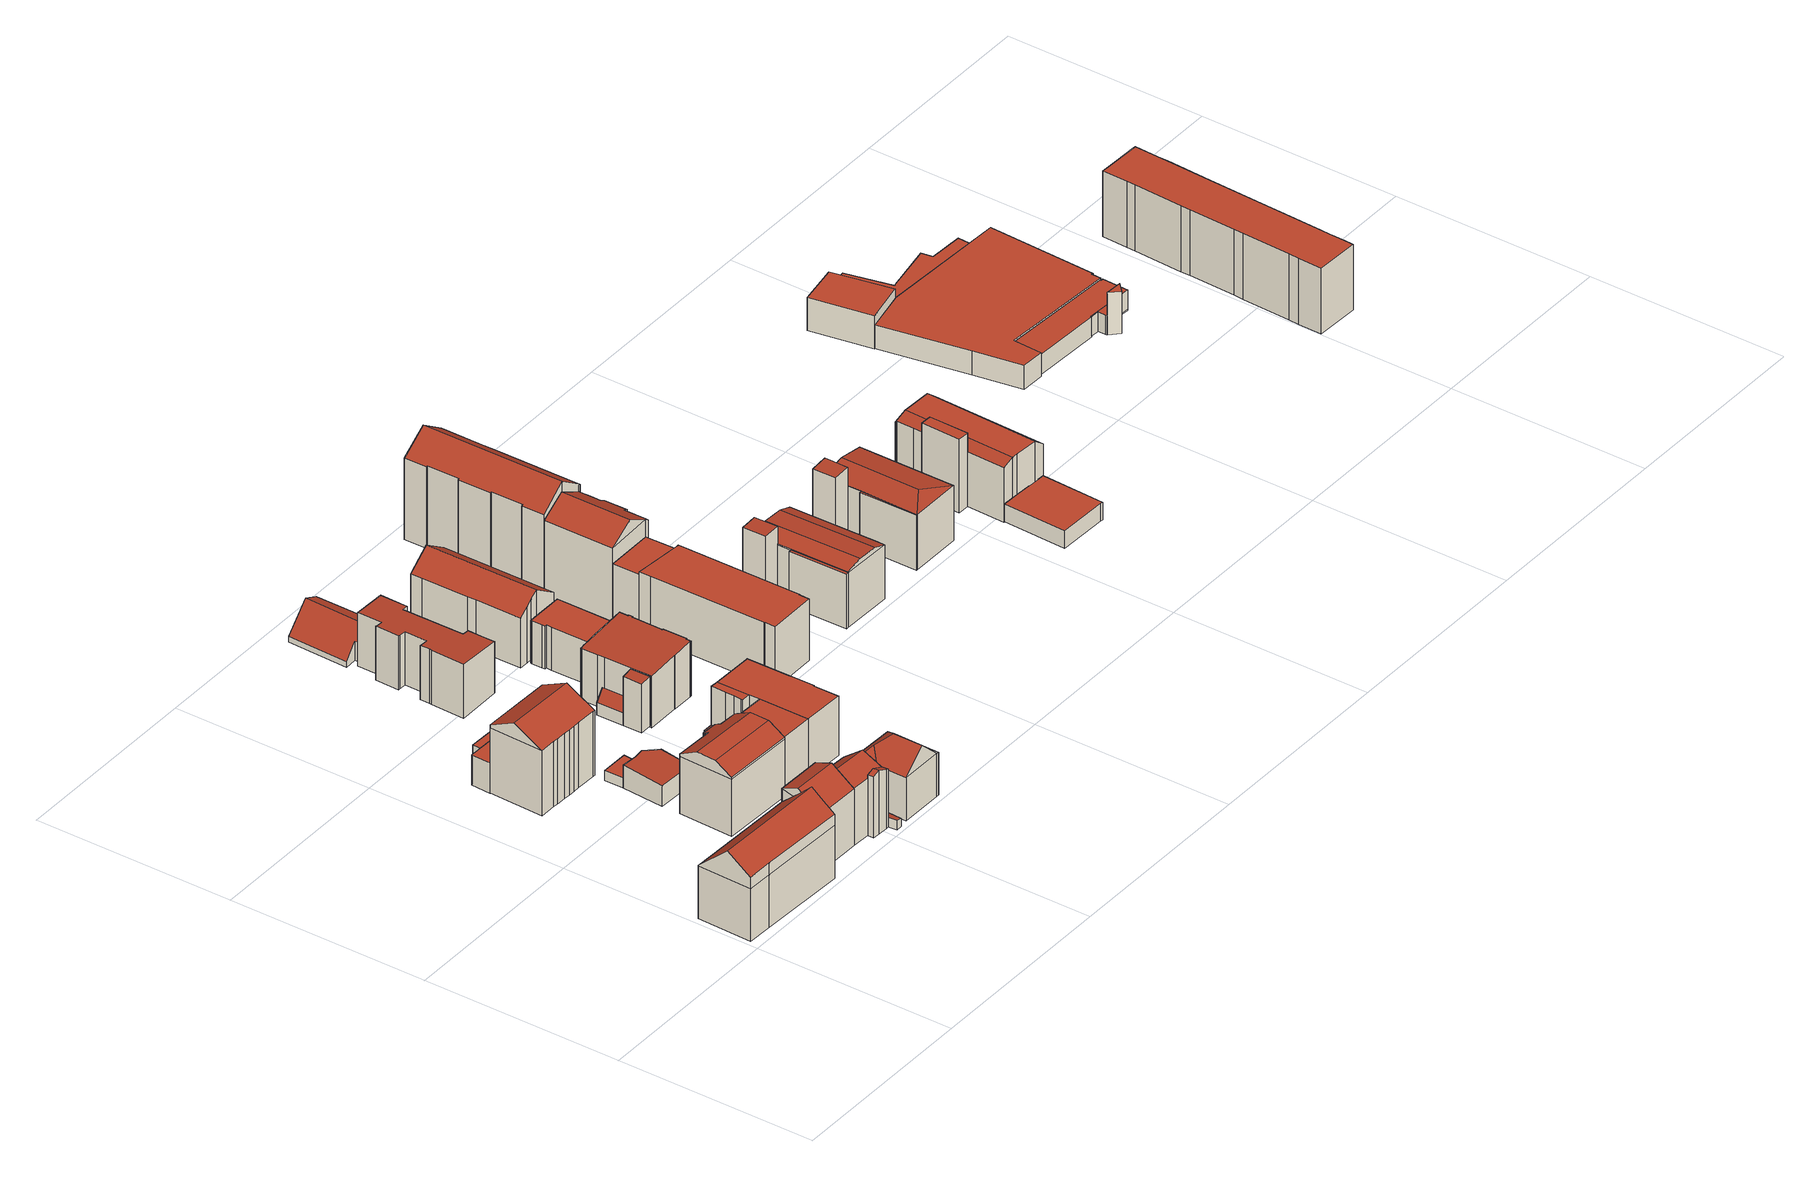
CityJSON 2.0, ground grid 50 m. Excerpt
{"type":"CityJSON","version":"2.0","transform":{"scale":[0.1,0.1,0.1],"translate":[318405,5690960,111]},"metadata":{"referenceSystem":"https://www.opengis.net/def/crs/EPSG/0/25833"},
"CityObjects":{
"building1":{"type":"Building","attributes":{"Gemeindeschluessel":14713000,"Geometrietyp2DReferenz":"3000","function":"31001_9998","roofType":"9999"},"children":["building1-1","building1-2"]},
"building1-1":{"type":"BuildingPart","attributes":{"Dachtyp_tdc":"tdcGableRoof","Dachneigung":42.08,"QualitaetDacherkennung":46,"Geometrietyp2DReferenz":"3000","roofType":"3100","measuredHeight":20.68},"parents":["building1"],"geometry":[{"type":"MultiSurface","lod":"2","boundaries":[[[0,1,2,3]],[[1,4,5,2]],[[4,6,7,5]],[[6,8,9,7]],[[8,10,11,9]],[[12,13,14,15,16,10]],[[17,14,13,18,19,20]],[[0,21,17,20,1]],[[1,20,19,4]],[[4,19,18,6]],[[6,18,13,12,8]],[[8,12,10]],[[11,3,2,5,7,9]],[[3,11,10,0]],[[14,17,21,15]],[[16,21,0,10]],[[15,21,16]]],"semantics":{"surfaces":[{"type":"WallSurface"},{"type":"RoofSurface"},{"type":"GroundSurface"},{"type":"ClosureSurface"}],"values":[0,0,0,0,0,1,1,0,0,0,0,0,2,3,0,3,3]}}]},
"building1-2":{"type":"BuildingPart","attributes":{"Dachtyp_tdc":"tdcGableRoof","Dachneigung":34.49,"QualitaetDacherkennung":66,"Geometrietyp2DReferenz":"3000","roofType":"3100","measuredHeight":18.78},"parents":["building1"],"geometry":[{"type":"MultiSurface","lod":"2","boundaries":[[[22,23,24,11,10]],[[23,25,26,24]],[[25,21,0,3,26]],[[25,23,27]],[[23,22,28,27]],[[21,25,27,28,15]],[[11,24,26,3]],[[10,16,22]],[[10,11,3,0]],[[10,0,21,16]],[[28,22,16,15]],[[15,16,21]]],"semantics":{"surfaces":[{"type":"WallSurface"},{"type":"RoofSurface"},{"type":"GroundSurface"},{"type":"ClosureSurface"}],"values":[0,0,0,0,1,1,2,0,3,3,0,3]}}]},
"building2":{"type":"Building","attributes":{"Dachtyp_tdc":"tdcFreeFormRoof","Gemeindeschluessel":14713000,"Dachneigung":27.67,"QualitaetDacherkennung":73,"Geometrietyp2DReferenz":"3000","function":"31001_9998","roofType":"5000","measuredHeight":20.61},"geometry":[{"type":"MultiSurface","lod":"2","boundaries":[[[29,30,31,32]],[[30,33,34,31]],[[33,35,36,34]],[[35,37,38,36]],[[37,39,40,38]],[[39,41,42,40]],[[41,43,44,42]],[[43,45,46,44]],[[45,47,48,46]],[[47,49,50,48]],[[49,29,32,50]],[[51,52,53,54]],[[30,29,51,54,45,43,41,39,37,35,33]],[[49,52,51,29]],[[47,53,52,49]],[[45,54,53,47]],[[32,31,34,36,38,40,42,44,46,48,50]]],"semantics":{"surfaces":[{"type":"WallSurface"},{"type":"RoofSurface"},{"type":"GroundSurface"}],"values":[0,0,0,0,0,0,0,0,0,0,0,1,1,0,0,0,2]}}]},
"building3":{"type":"Building","attributes":{"Gemeindeschluessel":14713000,"Dachorientierung":0,"MittlereTraufHoehe":119.43,"ObjektHoehe":7.87,"BodenHoehe":111.56,"Geometrietyp2DReferenz":"3000","BezugspunktDach":"2000","AbsoluteHoehe":119.43,"Dachflaeche":86.81,"function":"31001_9998","measuredHeight":7.87,"storeysAboveGround":3},"geometry":[{"type":"MultiSurface","lod":"2","boundaries":[[[55,56,57,58,59]],[[59,58,60,61]],[[58,57,62,60]],[[57,56,63,62]],[[56,55,64,63]],[[55,59,61,64]],[[61,60,62,63,64]]],"semantics":{"surfaces":[{"type":"RoofSurface"},{"type":"WallSurface"},{"type":"GroundSurface"}],"values":[0,1,1,1,1,1,2]}}]},
"building4":{"type":"Building","attributes":{"Gemeindeschluessel":14713000,"Geometrietyp2DReferenz":"3000","function":"31001_9998","roofType":"9999"},"children":["building4-1","building4-2"]},
"building4-1":{"type":"BuildingPart","attributes":{"Dachtyp_tdc":"tdcGableRoof","Dachneigung":38.77,"QualitaetDacherkennung":48,"Geometrietyp2DReferenz":"3000","roofType":"3100","measuredHeight":17.04},"parents":["building4"],"geometry":[{"type":"MultiSurface","lod":"2","boundaries":[[[65,66,26,67]],[[66,68,69,26]],[[68,70,24,69]],[[70,71,72,24]],[[71,73,74,72]],[[73,75,76,74]],[[75,77,78,76]],[[77,79,80,78]],[[75,73,71,70,68]],[[68,66,65,81,79,77,75]],[[67,26,69,24,72,74,76,78,80,82]],[[81,82,80,79]],[[65,67,82,81]]],"semantics":{"surfaces":[{"type":"WallSurface"},{"type":"RoofSurface"},{"type":"GroundSurface"},{"type":"ClosureSurface"}],"values":[0,0,0,0,0,0,0,0,1,1,2,3,3]}}]},
"building4-2":{"type":"BuildingPart","attributes":{"Dachtyp_tdc":"tdcGableRoof","Dachneigung":22.82,"QualitaetDacherkennung":48,"Geometrietyp2DReferenz":"3000","roofType":"3100","measuredHeight":16.33},"parents":["building4"],"geometry":[{"type":"MultiSurface","lod":"2","boundaries":[[[83,84,85,80,79]],[[84,86,87,85]],[[86,88,89,87]],[[88,90,91,89]],[[90,92,65,67,91]],[[88,86,84,83,93]],[[93,92,90,88]],[[82,80,85,87,89,91,67]],[[83,79,81,93]],[[79,80,82,81]],[[81,65,92,93]],[[82,67,65,81]]],"semantics":{"surfaces":[{"type":"WallSurface"},{"type":"RoofSurface"},{"type":"GroundSurface"},{"type":"ClosureSurface"}],"values":[0,0,0,0,0,1,1,2,0,3,0,3]}}]},
"building5":{"type":"Building","attributes":{"Dachtyp_tdc":"tdcFreeFormRoof","Gemeindeschluessel":14713000,"Dachneigung":27.69,"QualitaetDacherkennung":62,"Geometrietyp2DReferenz":"3000","function":"31001_9998","roofType":"5000","measuredHeight":17.71},"geometry":[{"type":"MultiSurface","lod":"2","boundaries":[[[94,95,96,97]],[[95,98,99,96]],[[98,100,101,99]],[[100,102,103,101]],[[102,104,105,103]],[[104,106,107,105]],[[106,108,109,107]],[[108,110,111,109]],[[110,112,113,111]],[[112,114,115,113]],[[114,116,117,115]],[[116,118,119,117]],[[118,120,121,119]],[[120,122,123,121]],[[122,94,97,123]],[[124,125,110,108,126,127,128,129,130,131,132,133,134]],[[135,136,137,138]],[[132,135,138,133]],[[118,133,138,120]],[[120,138,137,122]],[[122,137,136,94]],[[94,136,135,132,131,95]],[[116,134,133,118]],[[114,124,134,116]],[[95,131,130,98]],[[98,130,129,100]],[[100,129,128,102]],[[102,128,127,104]],[[104,127,126,106]],[[106,126,108]],[[110,125,112]],[[112,125,124,114]],[[97,96,99,101,103,105,107,109,111,113,115,117,119,121,123]]],"semantics":{"surfaces":[{"type":"WallSurface"},{"type":"RoofSurface"},{"type":"GroundSurface"}],"values":[0,0,0,0,0,0,0,0,0,0,0,0,0,0,0,1,1,1,0,0,0,0,0,0,0,0,0,0,0,0,0,0,2]}}]},
"building6":{"type":"Building","attributes":{"Dachtyp_tdc":"tdcPolyFlatRoof","Gemeindeschluessel":14713000,"Dachneigung":4.04,"QualitaetDacherkennung":49,"Geometrietyp2DReferenz":"3000","function":"31001_9998","roofType":"2100","measuredHeight":5.95},"geometry":[{"type":"MultiSurface","lod":"2","boundaries":[[[139,140,141,142]],[[140,143,144,141]],[[143,145,146,144]],[[145,147,148,146]],[[147,149,150,148]],[[149,139,142,150]],[[149,147,145,143,140,139]],[[142,141,144,146,148,150]]],"semantics":{"surfaces":[{"type":"WallSurface"},{"type":"RoofSurface"},{"type":"GroundSurface"}],"values":[0,0,0,0,0,0,1,2]}}]},
"building7":{"type":"Building","attributes":{"Dachtyp_tdc":"tdcPolyFlatRoof","Gemeindeschluessel":14713000,"Dachneigung":0,"QualitaetDacherkennung":77,"Geometrietyp2DReferenz":"3000","function":"31001_9998","roofType":"1000","measuredHeight":2.62},"geometry":[{"type":"MultiSurface","lod":"2","boundaries":[[[151,152,153,141]],[[152,154,155,153]],[[154,156,146,155]],[[156,157,144,146]],[[157,151,141,144]],[[157,156,154,152,151]],[[141,153,155,146,144]]],"semantics":{"surfaces":[{"type":"WallSurface"},{"type":"RoofSurface"},{"type":"GroundSurface"}],"values":[0,0,0,0,0,1,2]}}]},
"building8":{"type":"Building","attributes":{"Gemeindeschluessel":14713000,"Dachorientierung":0,"MittlereTraufHoehe":114.83,"ObjektHoehe":3,"BodenHoehe":111.83,"Geometrietyp2DReferenz":"3000","BezugspunktDach":"2000","AbsoluteHoehe":114.83,"Dachflaeche":60.81,"function":"31001_9998","measuredHeight":3,"storeysAboveGround":1},"geometry":[{"type":"MultiSurface","lod":"2","boundaries":[[[158,159,160,161,162]],[[162,161,163,164]],[[161,160,165,163]],[[160,159,166,165]],[[159,158,167,166]],[[158,162,164,167]],[[164,163,165,166,167]]],"semantics":{"surfaces":[{"type":"RoofSurface"},{"type":"WallSurface"},{"type":"GroundSurface"}],"values":[0,1,1,1,1,1,2]}}]},
"building9":{"type":"Building","attributes":{"Dachtyp_tdc":"tdcPolyFlatRoof","Gemeindeschluessel":14713000,"Dachneigung":10.72,"QualitaetDacherkennung":68,"Geometrietyp2DReferenz":"3000","function":"31001_9998","roofType":"2100","measuredHeight":2.48},"geometry":[{"type":"MultiSurface","lod":"2","boundaries":[[[168,169,78,85]],[[169,170,171,78]],[[170,172,173,171]],[[172,174,175,173]],[[174,168,85,175]],[[174,172,170,169,168]],[[85,78,171,173,175]]],"semantics":{"surfaces":[{"type":"WallSurface"},{"type":"RoofSurface"},{"type":"GroundSurface"}],"values":[0,0,0,0,0,1,2]}}]},
"building10":{"type":"Building","attributes":{"Gemeindeschluessel":14713000,"Dachneigung":90,"Dachorientierung":0,"MittlereTraufHoehe":115.02,"QualitaetDacherkennung":90,"ObjektHoehe":3.44,"BodenHoehe":111.58,"Geometrietyp2DReferenz":"3000","AbsoluteHoehe":115.02,"Dachflaeche":23.49,"function":"31001_9998","roofType":"1000","measuredHeight":3.44,"storeysAboveGround":1},"geometry":[{"type":"MultiSurface","lod":"2","boundaries":[[[176,177,178,179,180,181]],[[182,63,62,183,184,185]],[[181,180,63,182]],[[180,179,62,63]],[[179,178,183,62]],[[178,177,184,183]],[[177,176,185,184]],[[176,181,182,185]]],"semantics":{"surfaces":[{"type":"RoofSurface"},{"type":"GroundSurface"},{"type":"WallSurface"}],"values":[0,1,2,2,2,2,2,2]}}]},
"building11":{"type":"Building","attributes":{"Dachtyp_tdc":"tdcFreeFormRoof","Gemeindeschluessel":14713000,"Dachneigung":41.14,"QualitaetDacherkennung":25,"Geometrietyp2DReferenz":"3000","function":"31001_9998","roofType":"5000","measuredHeight":16.08},"geometry":[{"type":"MultiSurface","lod":"2","boundaries":[[[186,187,188,189]],[[187,190,191,188]],[[190,192,193,191]],[[192,194,195,193]],[[194,196,197,195]],[[196,198,74,197]],[[198,199,72,74]],[[199,200,201,72]],[[200,202,203,201]],[[202,204,205,203]],[[204,186,189,205]],[[204,206,186]],[[206,204,202]],[[207,206,202,200]],[[208,209,207,200,199]],[[210,211,208,199,198]],[[212,210,198,196]],[[212,196,194]],[[211,210,212,194,192]],[[208,187,209]],[[208,190,187]],[[208,192,190]],[[192,208,211]],[[206,207,209,187,186]],[[189,188,191,193,195,197,74,72,201,203,205]]],"semantics":{"surfaces":[{"type":"WallSurface"},{"type":"RoofSurface"},{"type":"GroundSurface"}],"values":[0,0,0,0,0,0,0,0,0,0,0,0,0,1,1,1,1,1,1,1,1,1,1,1,2]}}]},
"building12":{"type":"Building","attributes":{"Gemeindeschluessel":14713000,"Dachorientierung":0,"MittlereTraufHoehe":116.97,"ObjektHoehe":5.17,"BodenHoehe":111.79,"Geometrietyp2DReferenz":"3000","BezugspunktDach":"2000","AbsoluteHoehe":116.97,"Dachflaeche":4.45,"function":"31001_9998","measuredHeight":5.17,"storeysAboveGround":2},"geometry":[{"type":"MultiSurface","lod":"2","boundaries":[[[213,214,215,216]],[[216,215,217,218]],[[215,214,219,217]],[[214,213,220,219]],[[213,216,218,220]],[[218,217,219,220]]],"semantics":{"surfaces":[{"type":"RoofSurface"},{"type":"WallSurface"},{"type":"GroundSurface"}],"values":[0,1,1,1,1,2]}}]},
"building13":{"type":"Building","attributes":{"Gemeindeschluessel":14713000,"Geometrietyp2DReferenz":"3000","function":"31001_9998","roofType":"9999"},"children":["building13-1","building13-2","building13-3"]},
"building13-1":{"type":"BuildingPart","attributes":{"Dachtyp_tdc":"tdcPolyFlatRoof","Dachneigung":0,"QualitaetDacherkennung":56,"Geometrietyp2DReferenz":"3000","roofType":"1000","measuredHeight":15.19},"parents":["building13"],"geometry":[{"type":"MultiSurface","lod":"2","boundaries":[[[221,222,223,224]],[[222,225,226,223]],[[225,227,228,226]],[[227,225,222,221]],[[224,223,226,228]],[[224,228,227,221]]],"semantics":{"surfaces":[{"type":"WallSurface"},{"type":"RoofSurface"},{"type":"GroundSurface"},{"type":"ClosureSurface"}],"values":[0,0,0,1,2,3]}}]},
"building13-2":{"type":"BuildingPart","attributes":{"Dachtyp_tdc":"tdcPolyFlatRoof","Dachneigung":0,"QualitaetDacherkennung":67,"Geometrietyp2DReferenz":"3000","roofType":"1000","measuredHeight":15.2},"parents":["building13"],"geometry":[{"type":"MultiSurface","lod":"2","boundaries":[[[229,230,228,227]],[[231,232,233,234]],[[231,235,236,232]],[[235,237,238,236]],[[237,239,240,238]],[[239,241,242,240]],[[241,243,244,242]],[[243,245,246,244]],[[245,221,224,246]],[[245,243,241,239,237,235,231,234,229,227,221]],[[224,228,230,233,232,236,238,240,242,244,246]],[[227,228,224,221]],[[234,233,230,229]]],"semantics":{"surfaces":[{"type":"WallSurface"},{"type":"RoofSurface"},{"type":"GroundSurface"},{"type":"ClosureSurface"}],"values":[0,0,0,0,0,0,0,0,0,1,2,3,3]}}]},
"building13-3":{"type":"BuildingPart","attributes":{"Dachtyp_tdc":"tdcPolyFlatRoof","Dachneigung":0,"QualitaetDacherkennung":84,"Geometrietyp2DReferenz":"3000","roofType":"1000","measuredHeight":15.14},"parents":["building13"],"geometry":[{"type":"MultiSurface","lod":"2","boundaries":[[[247,248,249,250]],[[248,251,252,249]],[[251,253,254,252]],[[253,255,219,254]],[[255,234,233,219]],[[229,247,250,230]],[[229,234,255,253,251,248,247]],[[250,249,252,254,219,233,230]],[[230,233,234,229]]],"semantics":{"surfaces":[{"type":"WallSurface"},{"type":"RoofSurface"},{"type":"GroundSurface"},{"type":"ClosureSurface"}],"values":[0,0,0,0,0,0,1,2,3]}}]},
"building14":{"type":"Building","attributes":{"Dachtyp_tdc":"tdcPolyFlatRoof","Gemeindeschluessel":14713000,"Dachneigung":4.94,"QualitaetDacherkennung":69,"Geometrietyp2DReferenz":"3000","function":"31001_9998","roofType":"2100","measuredHeight":12.83},"geometry":[{"type":"MultiSurface","lod":"2","boundaries":[[[256,257,258,259]],[[257,260,261,258]],[[260,262,263,261]],[[262,256,259,263]],[[262,260,257,256]],[[259,258,261,263]]],"semantics":{"surfaces":[{"type":"WallSurface"},{"type":"RoofSurface"},{"type":"GroundSurface"}],"values":[0,0,0,0,1,2]}}]},
"building15":{"type":"Building","attributes":{"Dachtyp_tdc":"tdcPolyFlatRoof","Gemeindeschluessel":14713000,"Dachneigung":3.3,"QualitaetDacherkennung":76,"Geometrietyp2DReferenz":"3000","function":"31001_9998","roofType":"2100","measuredHeight":13.9},"geometry":[{"type":"MultiSurface","lod":"2","boundaries":[[[264,265,266,267]],[[265,268,269,266]],[[268,270,271,269]],[[270,272,273,271]],[[272,274,275,273]],[[274,276,277,275]],[[276,278,279,277]],[[278,280,281,279]],[[280,282,283,281]],[[282,284,285,283]],[[284,286,287,285]],[[286,288,289,287]],[[288,290,291,289]],[[290,292,293,291]],[[292,294,295,293]],[[294,296,297,295]],[[296,298,299,297]],[[298,300,301,299]],[[300,302,303,301]],[[302,304,305,303]],[[304,306,307,305]],[[306,264,267,307]],[[306,304,302,300,298,296,294,292,290,288,286,284,282,280,278,276,274,272,270,268,265,264]],[[267,266,269,271,273,275,277,279,281,283,285,287,289,291,293,295,297,299,301,303,305,307]]],"semantics":{"surfaces":[{"type":"WallSurface"},{"type":"RoofSurface"},{"type":"GroundSurface"}],"values":[0,0,0,0,0,0,0,0,0,0,0,0,0,0,0,0,0,0,0,0,0,0,1,2]}}]},
"building16":{"type":"Building","attributes":{"Dachtyp_tdc":"tdcFreeFormRoof","Gemeindeschluessel":14713000,"Dachneigung":54.42,"QualitaetDacherkennung":15,"Geometrietyp2DReferenz":"3000","function":"31001_9998","roofType":"5000","measuredHeight":5.9},"geometry":[{"type":"MultiSurface","lod":"2","boundaries":[[[308,309,310,311]],[[309,312,313,310]],[[312,314,258,313]],[[314,315,259,258]],[[315,308,311,259]],[[316,317,309,308,315]],[[316,314,312,317]],[[312,309,317]],[[315,314,316]],[[311,310,313,258,259]]],"semantics":{"surfaces":[{"type":"WallSurface"},{"type":"RoofSurface"},{"type":"GroundSurface"}],"values":[0,0,0,0,0,1,1,0,0,2]}}]},
"building17":{"type":"Building","attributes":{"Dachtyp_tdc":"tdcFreeFormRoof","Gemeindeschluessel":14713000,"Dachneigung":48.9,"QualitaetDacherkennung":9,"Geometrietyp2DReferenz":"3000","function":"31001_9998","roofType":"5000","measuredHeight":8.06},"geometry":[{"type":"MultiSurface","lod":"2","boundaries":[[[318,319,320,321]],[[319,322,323,320]],[[322,324,325,323]],[[324,326,327,325]],[[326,328,329,327]],[[328,318,321,329]],[[324,322,330,331,328,326]],[[319,318,331,330]],[[322,319,330]],[[318,328,331]],[[321,320,323,325,327,329]]],"semantics":{"surfaces":[{"type":"WallSurface"},{"type":"RoofSurface"},{"type":"GroundSurface"}],"values":[0,0,0,0,0,0,1,1,0,0,2]}}]},
"building18":{"type":"Building","attributes":{"Gemeindeschluessel":14713000,"Dachtyp_tdc":"tdcPolyFlatRoof","Dachneigung":4.1,"QualitaetDacherkennung":89,"Geometrietyp2DReferenz":"3000","function":"31001_9998","roofType":"2100","measuredHeight":14.2},"geometry":[{"type":"MultiSurface","lod":"2","boundaries":[[[332,333,334,335]],[[333,336,337,334]],[[336,338,339,337]],[[338,340,341,339]],[[340,342,343,341]],[[342,344,345,343]],[[344,346,347,345]],[[346,348,349,347]],[[348,350,351,349]],[[350,352,353,351]],[[352,354,355,353]],[[354,356,357,355]],[[356,358,359,357]],[[358,360,361,359]],[[360,362,363,361]],[[362,364,365,363]],[[364,366,367,365]],[[366,368,369,367]],[[368,370,371,369]],[[370,372,373,371]],[[372,374,375,373]],[[374,376,377,375]],[[376,378,379,377]],[[378,332,335,379]],[[378,376,374,372,370,368,366,364,362,360,358,356,354,352,350,348,346,344,342,340,338,336,333,332]],[[335,334,337,339,341,343,345,347,349,351,353,355,357,359,361,363,365,367,369,371,373,375,377,379]]],"semantics":{"surfaces":[{"type":"WallSurface"},{"type":"RoofSurface"},{"type":"GroundSurface"}],"values":[0,0,0,0,0,0,0,0,0,0,0,0,0,0,0,0,0,0,0,0,0,0,0,0,1,2]}}]},
"building19":{"type":"Building","attributes":{"Dachtyp_tdc":"tdcPolyFlatRoof","Gemeindeschluessel":14713000,"Dachneigung":0,"QualitaetDacherkennung":78,"Geometrietyp2DReferenz":"3000","function":"31001_9998","roofType":"1000","measuredHeight":11.02},"geometry":[{"type":"MultiSurface","lod":"2","boundaries":[[[380,381,382,349]],[[381,383,384,382]],[[383,385,386,384]],[[385,387,388,386]],[[387,389,390,388]],[[389,391,392,390]],[[391,393,394,392]],[[393,395,396,394]],[[395,397,351,396]],[[397,380,349,351]],[[397,395,393,391,389,387,385,383,381,380]],[[349,382,384,386,388,390,392,394,396,351]]],"semantics":{"surfaces":[{"type":"WallSurface"},{"type":"RoofSurface"},{"type":"GroundSurface"}],"values":[0,0,0,0,0,0,0,0,0,0,1,2]}}]},
"building20":{"type":"Building","attributes":{"Dachtyp_tdc":"tdcGableRoof","Gemeindeschluessel":14713000,"Dachneigung":33.74,"QualitaetDacherkennung":52,"Geometrietyp2DReferenz":"3000","function":"31001_9998","roofType":"3100","measuredHeight":16.82},"geometry":[{"type":"MultiSurface","lod":"2","boundaries":[[[398,399,400,401]],[[399,402,403,400]],[[402,404,405,403]],[[404,406,407,405]],[[406,408,409,407]],[[408,410,411,409]],[[410,412,413,411]],[[412,414,415,413]],[[414,416,417,415]],[[416,418,419,417]],[[418,398,401,419]],[[414,412,410,408]],[[408,406,404,402,399,398,418,416,414]],[[401,400,403,405,407,409,411,413,415,417,419]]],"semantics":{"surfaces":[{"type":"WallSurface"},{"type":"RoofSurface"},{"type":"GroundSurface"}],"values":[0,0,0,0,0,0,0,0,0,0,0,1,1,2]}}]},
"building21":{"type":"Building","attributes":{"Gemeindeschluessel":14713000,"Geometrietyp2DReferenz":"3000","function":"31001_9998","roofType":"9999"},"children":["building21-1","building21-2"]},
"building21-1":{"type":"BuildingPart","attributes":{"Dachtyp_tdc":"tdcPolyFlatRoof","Dachneigung":0,"QualitaetDacherkennung":82,"Geometrietyp2DReferenz":"3000","roofType":"1000","measuredHeight":15.75},"parents":["building21"],"geometry":[{"type":"MultiSurface","lod":"2","boundaries":[[[420,421,422,423,424]],[[421,425,426,422]],[[425,427,428,426]],[[427,429,430,428]],[[429,431,432,430]],[[431,433,434,432]],[[433,435,436,434]],[[435,437,438,436]],[[437,439,440,441,438]],[[439,437,435,433,431,429,427,425,421,420]],[[423,422,426,428,430,432,434,436,438,441]],[[424,440,439,420]],[[424,423,441,440]]],"semantics":{"surfaces":[{"type":"WallSurface"},{"type":"RoofSurface"},{"type":"GroundSurface"},{"type":"ClosureSurface"}],"values":[0,0,0,0,0,0,0,0,0,1,2,0,3]}}]},
"building21-2":{"type":"BuildingPart","attributes":{"Dachtyp_tdc":"tdcPolyFlatRoof","Dachneigung":0,"QualitaetDacherkennung":71,"Geometrietyp2DReferenz":"3000","roofType":"1000","measuredHeight":15.2},"parents":["building21"],"geometry":[{"type":"MultiSurface","lod":"2","boundaries":[[[442,424,423,443]],[[440,444,445,441]],[[444,442,443,445]],[[444,440,424,442]],[[443,423,441,445]],[[441,423,424,440]]],"semantics":{"surfaces":[{"type":"WallSurface"},{"type":"RoofSurface"},{"type":"GroundSurface"},{"type":"ClosureSurface"}],"values":[0,0,0,1,2,3]}}]},
"building22":{"type":"Building","attributes":{"Dachtyp_tdc":"tdcFreeFormRoof","Gemeindeschluessel":14713000,"Dachneigung":29.43,"QualitaetDacherkennung":86,"Geometrietyp2DReferenz":"3000","function":"31001_9998","roofType":"5000","measuredHeight":22.93},"geometry":[{"type":"MultiSurface","lod":"2","boundaries":[[[446,447,448,449]],[[447,450,451,448]],[[450,452,453,451]],[[452,454,455,453]],[[454,456,457,455]],[[456,458,459,457]],[[458,460,461,459]],[[460,462,463,461]],[[462,464,465,463]],[[464,466,467,465]],[[466,468,469,467]],[[468,446,449,469]],[[447,446,468,466,464,462,460,470,471,454,452,450]],[[456,471,470,458]],[[456,454,471]],[[460,458,470]],[[449,448,451,453,455,457,459,461,463,465,467,469]]],"semantics":{"surfaces":[{"type":"WallSurface"},{"type":"RoofSurface"},{"type":"GroundSurface"}],"values":[0,0,0,0,0,0,0,0,0,0,0,0,1,1,0,0,2]}}]},
"building23":{"type":"Building","attributes":{"Dachtyp_tdc":"tdcGableRoof","Gemeindeschluessel":14713000,"Dachneigung":34.28,"QualitaetDacherkennung":89,"Geometrietyp2DReferenz":"3000","function":"31001_9998","roofType":"3100","measuredHeight":25.42},"geometry":[{"type":"MultiSurface","lod":"2","boundaries":[[[472,473,474,475]],[[473,476,477,474]],[[476,478,479,477]],[[478,480,481,479]],[[480,482,483,481]],[[482,484,485,483]],[[484,486,487,485]],[[486,488,489,487]],[[488,490,491,489]],[[490,492,493,491]],[[492,494,495,493]],[[494,496,497,495]],[[496,498,499,497]],[[498,500,501,499]],[[500,502,503,501]],[[502,504,505,503]],[[504,506,507,505]],[[506,472,475,507]],[[502,500,498,496,494,492,490,488]],[[488,486,484,482,480,478,476,473,472,506,504,502]],[[475,474,477,479,481,483,485,487,489,491,493,495,497,499,501,503,505,507]]],"semantics":{"surfaces":[{"type":"WallSurface"},{"type":"RoofSurface"},{"type":"GroundSurface"}],"values":[0,0,0,0,0,0,0,0,0,0,0,0,0,0,0,0,0,0,1,1,2]}}]},
"building24":{"type":"Building","attributes":{"Gemeindeschluessel":14713000,"Geometrietyp2DReferenz":"3000","function":"31001_9998","roofType":"9999"},"children":["building24-1","building24-2","building24-3"]},
"building24-1":{"type":"BuildingPart","attributes":{"Dachtyp_tdc":"tdcPolyFlatRoof","Dachneigung":0,"QualitaetDacherkennung":70,"Geometrietyp2DReferenz":"3000","roofType":"1000","measuredHeight":13.99},"parents":["building24"],"geometry":[{"type":"MultiSurface","lod":"2","boundaries":[[[508,509,510,511,512]],[[509,513,514,510]],[[513,515,516,517,514]],[[515,513,509,508]],[[511,510,514,517]],[[512,511,517,516]],[[512,516,515,508]]],"semantics":{"surfaces":[{"type":"WallSurface"},{"type":"RoofSurface"},{"type":"GroundSurface"},{"type":"ClosureSurface"}],"values":[0,0,0,1,2,3,3]}}]},
"building24-2":{"type":"BuildingPart","attributes":{"Dachtyp_tdc":"tdcCutGableRoof","Dachneigung":2.89,"QualitaetDacherkennung":69,"Geometrietyp2DReferenz":"3000","roofType":"9999","measuredHeight":15.35},"parents":["building24"],"geometry":[{"type":"MultiSurface","lod":"2","boundaries":[[[516,518,519,517]],[[520,521,522,523]],[[521,524,525,522]],[[524,526,527,525]],[[526,528,529,527]],[[528,512,511,529]],[[530,531,532,533,534,535]],[[536,528,526,524,521,537]],[[533,536,537,534]],[[528,536,533,532,508,512]],[[520,535,534,537,521]],[[516,515,531,530,518]],[[517,519,523,522,525,527,529,511]],[[523,519,518,520]],[[517,511,512,516]],[[518,530,535,520]],[[531,515,508,532]],[[512,508,515,516]]],"semantics":{"surfaces":[{"type":"WallSurface"},{"type":"RoofSurface"},{"type":"GroundSurface"},{"type":"ClosureSurface"}],"values":[0,0,0,0,0,0,1,1,1,0,0,0,2,3,3,3,0,3]}}]},
"building24-3":{"type":"BuildingPart","attributes":{"Dachtyp_tdc":"tdcPolyFlatRoof","Dachneigung":3.56,"QualitaetDacherkennung":52,"Geometrietyp2DReferenz":"3000","roofType":"2100","measuredHeight":18.7},"parents":["building24"],"geometry":[{"type":"MultiSurface","lod":"2","boundaries":[[[538,539,535,520,523,540]],[[541,542,543,519,518,530]],[[542,538,540,543]],[[542,541,539,538]],[[540,523,519,543]],[[530,535,539,541]],[[518,519,523,520]],[[518,520,535,530]]],"semantics":{"surfaces":[{"type":"WallSurface"},{"type":"RoofSurface"},{"type":"GroundSurface"},{"type":"ClosureSurface"}],"values":[0,0,0,1,2,0,3,3]}}]},
"building25":{"type":"Building","attributes":{"Dachtyp_tdc":"tdcPolyFlatRoof","Gemeindeschluessel":14713000,"Dachneigung":4.46,"QualitaetDacherkennung":91,"Geometrietyp2DReferenz":"3000","function":"31001_9998","roofType":"2100","measuredHeight":2.88},"geometry":[{"type":"MultiSurface","lod":"2","boundaries":[[[544,545,546,547]],[[545,548,549,546]],[[548,550,551,549]],[[550,544,547,551]],[[550,548,545,544]],[[547,546,549,551]]],"semantics":{"surfaces":[{"type":"WallSurface"},{"type":"RoofSurface"},{"type":"GroundSurface"}],"values":[0,0,0,0,1,2]}}]},
"building26":{"type":"Building","attributes":{"Gemeindeschluessel":14713000,"Geometrietyp2DReferenz":"3000","function":"31001_9998","roofType":"9999"},"children":["building26-1","building26-2","building26-3"]},
"building26-1":{"type":"BuildingPart","attributes":{"Dachtyp_tdc":"tdcPolyFlatRoof","Dachneigung":3.08,"QualitaetDacherkennung":56,"Geometrietyp2DReferenz":"3000","roofType":"2100","measuredHeight":18.77},"parents":["building26"],"geometry":[{"type":"MultiSurface","lod":"2","boundaries":[[[552,553,554,555,556]],[[553,557,558,554]],[[557,559,560,561,558]],[[559,557,553,552]],[[555,554,558,561]],[[556,560,559,552]],[[556,555,561,560]]],"semantics":{"surfaces":[{"type":"WallSurface"},{"type":"RoofSurface"},{"type":"GroundSurface"},{"type":"ClosureSurface"}],"values":[0,0,0,1,2,0,3]}}]},
"building26-2":{"type":"BuildingPart","attributes":{"Dachtyp_tdc":"tdcPolyFlatRoof","Dachneigung":0,"QualitaetDacherkennung":61,"Geometrietyp2DReferenz":"3000","roofType":"1000","measuredHeight":14.06},"parents":["building26"],"geometry":[{"type":"MultiSurface","lod":"2","boundaries":[[[562,563,564,565]],[[563,566,567,564]],[[566,568,569,567]],[[568,566,563,562]],[[565,564,567,569]],[[565,569,568,562]]],"semantics":{"surfaces":[{"type":"WallSurface"},{"type":"RoofSurface"},{"type":"GroundSurface"},{"type":"ClosureSurface"}],"values":[0,0,0,1,2,3]}}]},
"building26-3":{"type":"BuildingPart","attributes":{"Dachtyp_tdc":"tdcHipAndGableRoof","Dachneigung":10.04,"QualitaetDacherkennung":76,"Geometrietyp2DReferenz":"3000","roofType":"5000","measuredHeight":15.31},"parents":["building26"],"geometry":[{"type":"MultiSurface","lod":"2","boundaries":[[[570,562,565,571]],[[556,555,569,568]],[[560,572,573,561]],[[572,570,571,573]],[[574,570,575]],[[570,576,577,575]],[[578,579,580,574,575,577]],[[562,574,580,568]],[[568,580,579,556]],[[556,579,578,560]],[[560,578,577,576,572]],[[572,576,570]],[[570,574,562]],[[571,565,569,555,561,573]],[[568,569,565,562]],[[561,555,556,560]]],"semantics":{"surfaces":[{"type":"WallSurface"},{"type":"RoofSurface"},{"type":"GroundSurface"},{"type":"ClosureSurface"}],"values":[0,0,0,0,1,1,1,0,0,0,0,0,0,2,3,3]}}]},
"building27":{"type":"Building","attributes":{"Dachtyp_tdc":"tdcPolyFlatRoof","Gemeindeschluessel":14713000,"Dachneigung":0,"QualitaetDacherkennung":85,"Geometrietyp2DReferenz":"3000","function":"31001_9998","roofType":"1000","measuredHeight":4.51},"geometry":[{"type":"MultiSurface","lod":"2","boundaries":[[[581,582,583,584]],[[582,585,586,583]],[[585,587,588,586]],[[587,589,590,588]],[[589,591,592,590]],[[591,581,584,592]],[[591,589,587,585,582,581]],[[584,583,586,588,590,592]]],"semantics":{"surfaces":[{"type":"WallSurface"},{"type":"RoofSurface"},{"type":"GroundSurface"}],"values":[0,0,0,0,0,0,1,2]}}]},
"building28":{"type":"Building","attributes":{"Gemeindeschluessel":14713000,"Geometrietyp2DReferenz":"3000","function":"31001_9998","roofType":"9999"},"children":["building28-1","building28-2"]},
"building28-1":{"type":"BuildingPart","attributes":{"Dachtyp_tdc":"tdcCutGableRoof","Dachneigung":0.513,"QualitaetDacherkennung":71,"Geometrietyp2DReferenz":"3000","roofType":"9999","measuredHeight":15.07},"parents":["building28"],"geometry":[{"type":"MultiSurface","lod":"2","boundaries":[[[593,594,595,596]],[[594,597,598,595]],[[599,600,601,602]],[[600,603,604,601]],[[603,605,606,604]],[[605,607,608,606]],[[607,609,610,608]],[[609,611,612,610]],[[611,613,614,612]],[[613,615,616,614]],[[615,617,618,616]],[[617,619,620,618]],[[619,621,622,620]],[[621,593,596,622]],[[609,607,605,603,600,599,597,594,593,621]],[[617,615,613,611]],[[621,619,617,611,609]],[[596,595,598,602,601,604,606,608,610,612,614,616,618,620,622]],[[599,602,598,597]]],"semantics":{"surfaces":[{"type":"WallSurface"},{"type":"RoofSurface"},{"type":"GroundSurface"},{"type":"ClosureSurface"}],"values":[0,0,0,0,0,0,0,0,0,0,0,0,0,0,1,1,1,2,3]}}]},
"building28-2":{"type":"BuildingPart","attributes":{"Dachtyp_tdc":"tdcPolyFlatRoof","Dachneigung":0,"QualitaetDacherkennung":38,"Geometrietyp2DReferenz":"3000","roofType":"1000","measuredHeight":18.83},"parents":["building28"],"geometry":[{"type":"MultiSurface","lod":"2","boundaries":[[[623,624,595,598,597]],[[624,625,626,595]],[[625,627,628,626]],[[627,629,599,602,628]],[[629,627,625,624,623]],[[598,595,626,628,602]],[[597,599,629,623]],[[597,598,602,599]]],"semantics":{"surfaces":[{"type":"WallSurface"},{"type":"RoofSurface"},{"type":"GroundSurface"},{"type":"ClosureSurface"}],"values":[0,0,0,0,1,2,0,3]}}]},
"building29":{"type":"Building","attributes":{"Gemeindeschluessel":14713000,"QualitaetDacherkennung":100,"Geometrietyp2DReferenz":"3000","function":"31001_2000","roofType":"9999"},"children":["building29-1","building29-2","building29-3","building29-4","building29-5","building29-6"]},
"building29-1":{"type":"BuildingPart","attributes":{"Dachtyp_tdc":"tdcPolyFlatRoof","Dachneigung":0,"QualitaetDacherkennung":100,"Geometrietyp2DReferenz":"3000","roofType":"1000","measuredHeight":10.75},"parents":["building29"],"geometry":[{"type":"MultiSurface","lod":"2","boundaries":[[[630,631,632,633,634]],[[631,635,636,637,632]],[[635,631,630]],[[633,632,637]],[[634,636,635,630]],[[634,633,637,636]]],"semantics":{"surfaces":[{"type":"WallSurface"},{"type":"RoofSurface"},{"type":"GroundSurface"},{"type":"ClosureSurface"}],"values":[0,0,1,2,0,3]}}]},
"building29-2":{"type":"BuildingPart","attributes":{"Dachtyp_tdc":"tdcPolyFlatRoof","Dachneigung":0,"QualitaetDacherkennung":100,"Geometrietyp2DReferenz":"3000","roofType":"1000","measuredHeight":4.93},"parents":["building29"],"geometry":[{"type":"MultiSurface","lod":"2","boundaries":[[[636,638,639,637]],[[638,640,641,639]],[[640,642,643,641]],[[644,645,646,647]],[[645,648,649,646]],[[648,634,633,649]],[[634,648,645,644,650,642,640,638,636]],[[637,639,641,643,651,647,646,649,633]],[[642,650,651,643]],[[650,644,647,651]],[[637,633,634,636]]],"semantics":{"surfaces":[{"type":"WallSurface"},{"type":"RoofSurface"},{"type":"GroundSurface"},{"type":"ClosureSurface"}],"values":[0,0,0,0,0,0,1,2,3,3,3]}}]},
"building29-3":{"type":"BuildingPart","attributes":{"Dachtyp_tdc":"tdcPolyFlatRoof","Dachneigung":0,"QualitaetDacherkennung":100,"Geometrietyp2DReferenz":"3000","roofType":"1000","measuredHeight":8.52},"parents":["building29"],"geometry":[{"type":"MultiSurface","lod":"2","boundaries":[[[652,653,654,655,656,657]],[[653,658,659,660,654]],[[658,653,652,661]],[[662,655,654,660]],[[655,662,663,656]],[[657,664,661,652]],[[663,665,664,657,656]],[[665,659,658,661,664]],[[665,663,662,660,659]]],"semantics":{"surfaces":[{"type":"WallSurface"},{"type":"RoofSurface"},{"type":"GroundSurface"},{"type":"ClosureSurface"}],"values":[0,0,1,2,0,0,3,0,3]}}]},
"building29-4":{"type":"BuildingPart","attributes":{"Dachtyp_tdc":"tdcPolyFlatRoof","Dachneigung":0,"QualitaetDacherkennung":100,"Geometrietyp2DReferenz":"3000","roofType":"1000","measuredHeight":6.1},"parents":["building29"],"geometry":[{"type":"MultiSurface","lod":"2","boundaries":[[[666,667,668,669,670,671]],[[667,672,673,668]],[[672,657,656,673]],[[674,675,676,677,678]],[[675,679,680,676]],[[679,681,682,683,684,680]],[[681,679,675,674,664,657,672,667,666,685]],[[686,669,668,673,656,663,677,676,680,684]],[[669,686,687,670]],[[671,688,685,666]],[[671,670,687,688]],[[663,656,657,664,665]],[[678,665,664,674]],[[678,677,663,665]],[[686,684,683,687]],[[688,682,681,685]],[[683,682,688,687]]],"semantics":{"surfaces":[{"type":"WallSurface"},{"type":"RoofSurface"},{"type":"GroundSurface"},{"type":"ClosureSurface"}],"values":[0,0,0,0,0,0,1,2,0,0,3,3,0,3,0,0,3]}}]},
"building29-5":{"type":"BuildingPart","attributes":{"Dachtyp_tdc":"tdcPolyFlatRoof","Dachneigung":0,"QualitaetDacherkennung":100,"Geometrietyp2DReferenz":"3000","roofType":"1000","measuredHeight":4.34},"parents":["building29"],"geometry":[{"type":"MultiSurface","lod":"2","boundaries":[[[659,689,690,691,660]],[[689,692,693,690]],[[692,694,695,693]],[[694,696,697,695]],[[696,698,699,697]],[[698,700,701,699]],[[700,702,703,701]],[[702,704,705,703]],[[704,706,707,705]],[[706,678,677,708,707]],[[678,706,704,702,700,698,696,694,692,689,659,665]],[[709,691,690,693,695,697,699,701,703,705,707,708]],[[691,709,662,660]],[[662,663,665,659,660]],[[709,708,677,663,662]],[[677,678,665,663]]],"semantics":{"surfaces":[{"type":"WallSurface"},{"type":"RoofSurface"},{"type":"GroundSurface"},{"type":"ClosureSurface"}],"values":[0,0,0,0,0,0,0,0,0,0,1,2,0,3,0,3]}}]},
"building29-6":{"type":"BuildingPart","attributes":{"Dachtyp_tdc":"tdcPolyFlatRoof","Dachneigung":0,"QualitaetDacherkennung":100,"Geometrietyp2DReferenz":"3000","roofType":"1000","measuredHeight":5.29},"parents":["building29"],"geometry":[{"type":"MultiSurface","lod":"2","boundaries":[[[682,710,711,683]],[[710,712,713,711]],[[712,644,647,714,713]],[[642,671,670,715,643]],[[671,642,650,644,712,710,682,688]],[[687,683,711,713,714,716,715,670]],[[683,687,688,682]],[[716,714,647,651]],[[650,651,647,644]],[[715,716,651,643]],[[642,643,651,650]],[[687,670,671,688]]],"semantics":{"surfaces":[{"type":"WallSurface"},{"type":"RoofSurface"},{"type":"GroundSurface"},{"type":"ClosureSurface"}],"values":[0,0,0,0,1,2,3,0,3,0,3,3]}}]},
"building30":{"type":"Building","attributes":{"Dachtyp_tdc":"tdcPolyFlatRoof","Gemeindeschluessel":14713000,"Dachneigung":0,"QualitaetDacherkennung":78,"Geometrietyp2DReferenz":"3000","function":"31001_9998","roofType":"1000","measuredHeight":16.85},"geometry":[{"type":"MultiSurface","lod":"2","boundaries":[[[717,718,719,720]],[[718,721,722,719]],[[721,723,724,722]],[[723,725,726,724]],[[725,727,728,726]],[[727,729,730,728]],[[729,731,732,730]],[[731,733,734,732]],[[733,735,736,734]],[[735,737,738,736]],[[737,739,740,738]],[[739,741,742,740]],[[741,743,744,742]],[[743,745,746,744]],[[745,747,748,746]],[[747,749,750,748]],[[749,751,752,750]],[[751,753,754,752]],[[753,755,756,754]],[[755,757,758,756]],[[757,759,760,758]],[[759,761,762,760]],[[761,763,764,762]],[[763,717,720,764]],[[763,761,759,757,755,753,751,749,747,745,743,741,739,737,735,733,731,729,727,725,723,721,718,717]],[[720,719,722,724,726,728,730,732,734,736,738,740,742,744,746,748,750,752,754,756,758,760,762,764]]],"semantics":{"surfaces":[{"type":"WallSurface"},{"type":"RoofSurface"},{"type":"GroundSurface"}],"values":[0,0,0,0,0,0,0,0,0,0,0,0,0,0,0,0,0,0,0,0,0,0,0,0,1,2]}}]}
},
"vertices":[
[295,47,145],[293,9,145],[293,9,10],[295,47,10],[68,17,145],[68,17,10],[3,19,145],[3,19,10],[7,157,145],[7,157,10],[299,150,145],[299,150,10],[7,157,146],[5,79,217],[296,71,217],[297,98,192],[298,120,172],[295,47,200],[3,19,175],[68,17,175],[293,9,174],[295,47,156],
[299,150,179],[417,148,179],[417,148,10],[413,45,156],[413,45,10],[415,104,197],[298,107,197],
[307,638,174],[302,638,174],[302,638,7],[307,638,7],[252,640,174],[252,640,7],[235,640,174],[235,640,7],[219,640,174],[219,640,7],[203,641,174],[203,641,7],[177,641,174],[177,641,7],[165,642,174],[165,642,7],[124,642,174],[124,642,7],[128,780,174],[128,780,7],[310,775,174],[310,775,7],[309,712,213],[310,775,182],[128,780,182],[127,717,213],
[128,780,84],[310,775,84],[312,823,84],[210,826,84],[130,828,84],[210,826,6],[130,828,6],[312,823,6],[310,775,6],[128,780,6],
[459,43,157],[413,45,157],[459,43,10],[415,97,180],[415,97,10],[417,148,140],[512,143,140],[512,143,10],[511,97,177],[511,97,10],[511,93,180],[511,93,10],[510,60,166],[510,60,10],[509,41,157],[509,41,10],[477,42,157],[477,42,10],
[509,41,159],[509,26,159],[509,26,10],[503,26,162],[503,26,10],[477,27,173],[477,27,10],[460,28,166],[460,28,10],[459,43,166],[477,42,173],
[295,276,153],[299,413,153],[299,413,7],[295,276,7],[310,412,153],[310,412,7],[370,409,153],[370,409,7],[395,408,153],[395,408,7],[395,414,153],[395,414,7],[396,420,153],[396,420,7],[398,423,153],[398,423,7],[436,421,153],[436,421,7],[436,404,153],[436,404,7],[481,402,153],[481,402,7],[481,395,153],[481,395,7],[480,361,153],[480,361,7],[478,312,153],[478,312,7],[477,270,153],[477,270,7],[481,402,162],[436,404,163],[396,420,154],[395,414,158],[395,408,161],[370,409,161],[310,412,160],[299,413,160],[298,367,184],[480,361,184],[481,395,166],[296,318,184],[295,276,158],[477,270,158],[478,312,184],
[297,457,60],[304,562,67],[304,562,8],[297,457,8],[345,559,67],[345,559,8],[369,561,67],[369,561,8],[398,532,66],[398,532,8],[393,453,60],[393,453,8],
[304,562,34],[303,610,34],[303,610,8],[372,609,34],[372,609,8],[369,561,34],[345,559,34],
[210,826,38],[312,823,38],[314,882,38],[310,882,38],[212,885,38],[310,882,8],[212,885,8],[314,882,8],[312,823,8],[210,826,8],
[509,26,35],[510,60,35],[529,60,31],[529,60,10],[527,5,31],[527,5,10],[512,5,34],[512,5,10],
[351,764,40],[351,772,40],[352,823,40],[312,823,40],[310,775,40],[310,766,40],[310,766,6],[352,823,6],[351,772,6],[351,764,6],
[549,9,120],[550,85,120],[550,85,10],[549,9,10],[540,84,120],[540,84,10],[531,84,120],[531,84,10],[523,84,120],[523,84,10],[516,84,120],[516,84,10],[511,97,120],[512,143,120],[664,138,120],[664,138,10],[665,8,120],[665,8,10],[659,8,120],[659,8,10],[607,9,170],[608,82,170],[540,113,145],[579,113,144],[526,99,133],[530,104,137],[523,95,129],
[537,484,60],[537,502,60],[513,503,60],[512,485,60],[513,503,8],[512,485,8],[537,502,8],[537,484,8],
[558,267,160],[477,270,160],[477,270,8],[558,267,8],[481,395,160],[481,395,8],[558,392,160],[558,392,8],
[558,419,160],[558,419,8],[658,499,160],[658,499,8],[557,501,8],[557,501,160],[662,499,160],[662,499,8],[663,392,160],[663,392,8],[664,392,160],[664,392,8],[665,328,160],[665,328,8],[663,328,160],[663,328,8],[663,264,160],[663,264,8],
[535,420,160],[535,423,160],[535,423,8],[535,420,8],[536,442,160],[536,442,8],[536,464,160],[536,464,8],[537,502,160],
[490,696,132],[519,697,135],[519,697,7],[490,696,7],[520,648,135],[520,648,7],[490,648,132],[490,648,7],
[327,1155,143],[323,1155,143],[323,1155,5],[327,1155,5],[325,1215,143],[325,1215,5],[329,1214,143],[329,1214,5],[344,1214,142],[344,1214,5],[344,1276,142],[344,1276,5],[360,1276,141],[360,1276,5],[429,1277,137],[429,1277,5],[429,1208,137],[429,1208,5],[413,1207,138],[413,1207,5],[414,1054,138],[414,1054,5],[431,1053,137],[431,1053,5],[431,1020,137],[431,1020,5],[431,988,137],[431,988,5],[431,985,137],[431,985,5],[318,984,144],[318,984,5],[320,1067,144],[320,1067,5],[321,1074,144],[321,1074,5],[321,1098,144],[321,1098,5],[325,1098,143],[325,1098,5],[345,1098,142],[345,1098,5],[345,1154,142],[345,1154,5],
[489,763,38],[509,763,65],[509,763,7],[489,763,7],[518,763,47],[518,763,7],[519,697,46],[490,696,38],[510,696,66],[509,763,66],
[426,1441,68],[429,1277,65],[429,1277,4],[426,1441,4],[360,1276,56],[360,1276,4],[358,1293,53],[358,1293,4],[327,1292,18],[327,1292,4],[332,1445,18],[332,1445,4],[385,1276,84],[390,1442,84],
[519,697,137],[518,763,137],[518,763,5],[519,697,5],[517,781,137],[517,781,5],[516,820,137],[516,820,5],[517,824,137],[517,824,5],[522,824,137],[522,824,5],[529,825,138],[529,825,5],[536,825,138],[536,825,5],[569,825,141],[569,825,5],[659,826,147],[659,826,5],[659,804,147],[659,804,5],[662,804,147],[662,804,5],[662,794,147],[662,794,5],[660,794,147],[660,794,5],[660,716,147],[660,716,5],[662,716,147],[662,716,5],[663,655,147],[663,655,5],[661,655,147],[661,655,5],[661,643,147],[661,643,5],[658,643,147],[658,643,5],[604,643,143],[604,643,5],[603,644,143],[603,644,5],[520,643,137],[520,643,5],[520,648,137],[520,648,5],
[569,825,115],[568,935,115],[568,935,5],[568,949,115],[568,949,5],[563,949,115],[563,949,5],[563,957,115],[563,957,5],[563,982,115],[563,982,5],[563,986,115],[563,986,5],[578,986,115],[578,986,5],[659,986,115],[659,986,5],[659,826,115],
[540,995,130],[539,1109,130],[539,1109,2],[540,995,2],[538,1130,130],[538,1130,2],[537,1247,130],[537,1247,2],[537,1277,130],[537,1277,2],[595,1278,170],[595,1278,2],[658,1278,128],[658,1278,2],[659,995,128],[659,995,2],[597,995,170],[597,995,2],[578,995,157],[578,995,2],[563,995,146],[563,995,2],
[905,855,162],[912,855,162],[912,855,4],[905,855,4],[905,855,156],[914,544,162],[914,544,4],[912,544,162],[912,544,4],[912,518,162],[912,518,4],[788,517,162],[788,517,4],[788,543,162],[788,543,4],[787,544,162],[787,544,4],[785,835,162],[785,835,4],[784,865,162],[784,865,156],[784,865,4],
[903,933,156],[903,933,4],[783,932,156],[783,932,4],
[924,995,188],[911,994,195],[911,994,2],[924,995,2],[912,938,194],[912,938,2],[912,933,194],[912,933,2],[903,933,200],[903,933,2],[783,932,195],[783,932,2],[782,1108,195],[782,1108,2],[910,1110,195],[910,1110,2],[910,1106,195],[910,1106,2],[911,1082,195],[911,1082,2],[911,1054,195],[911,1054,2],[923,1054,188],[923,1054,2],[846,1109,231],[847,933,231],
[784,1165,212],[783,1245,212],[783,1245,1],[784,1165,1],[781,1245,210],[781,1245,1],[780,1328,210],[780,1328,1],[783,1329,212],[783,1329,1],[782,1409,212],[782,1409,1],[780,1409,210],[780,1409,1],[779,1466,210],[779,1466,1],[846,1466,256],[846,1466,1],[911,1466,211],[911,1466,1],[912,1370,211],[912,1370,1],[912,1357,211],[912,1357,1],[913,1331,211],[913,1331,1],[914,1110,211],[914,1110,1],[910,1110,214],[910,1110,1],[849,1109,256],[849,1109,1],[782,1108,210],[782,1108,1],[781,1165,210],[781,1165,1],
[1052,517,149],[1045,517,149],[1045,517,9],[1052,517,9],[1052,517,148],[1042,663,149],[1042,663,9],[1049,663,149],[1049,663,148],[1049,663,9],
[1048,697,148],[1048,697,9],[1047,756,148],[1176,757,148],[1176,757,9],[1047,756,9],[1179,587,148],[1179,587,9],[1180,534,148],[1180,534,9],[1180,515,148],[1180,515,9],[1048,697,151],[1049,663,151],[1052,517,151],[1093,516,163],[1088,757,163],[1047,756,151],[1147,516,160],[1142,757,160],
[1005,756,194],[1047,756,196],[1005,756,9],[1048,697,196],[1006,697,194],[1006,697,9],
[1005,1108,31],[1005,1058,27],[1005,1058,2],[1005,1108,2],[935,1059,27],[935,1059,2],[935,1109,31],[935,1109,2],
[1303,698,200],[1261,699,197],[1261,699,12],[1303,698,12],[1303,698,153],[1260,758,197],[1260,758,12],[1304,758,200],[1304,758,153],[1304,758,12],
[1301,518,153],[1299,518,153],[1299,518,12],[1301,518,12],[1299,664,153],[1299,664,12],[1303,664,153],[1303,664,12],
[1433,518,153],[1433,518,12],[1431,759,153],[1431,759,12],[1301,518,154],[1366,560,165],[1431,759,154],[1366,759,165],[1304,758,154],[1303,698,154],[1303,664,154],
[1594,470,58],[1681,465,58],[1681,465,13],[1594,470,13],[1675,307,58],[1675,307,13],[1669,308,58],[1669,308,13],[1544,312,58],[1544,312,13],[1549,471,58],[1549,471,13],
[1549,471,151],[1551,567,151],[1551,567,11],[1549,471,11],[1552,567,151],[1552,567,11],[1554,666,151],[1555,708,151],[1555,708,11],[1554,666,11],[1556,752,151],[1556,752,11],[1553,752,150],[1553,752,11],[1553,755,150],[1553,755,11],[1588,754,161],[1588,754,11],[1663,751,161],[1663,751,11],[1691,750,138],[1691,750,11],[1681,465,139],[1681,465,11],[1654,466,161],[1654,466,11],[1594,470,161],[1594,470,11],[1579,470,161],[1579,470,11],
[1552,567,199],[1551,567,199],[1523,568,199],[1523,568,11],[1526,667,199],[1526,667,11],[1554,666,199],
[2270,689,120],[2249,669,120],[2249,669,12],[2270,689,12],[2270,689,61],[2228,691,120],[2228,691,61],[2228,691,12],
[2226,694,61],[2226,694,12],[2227,714,61],[2227,714,12],[2206,715,61],[2206,715,12],[2329,710,61],[2274,712,61],[2274,712,12],[2329,710,12],[2273,692,61],[2273,692,12],[2206,718,61],[2206,718,12],
[1913,1065,88],[1885,1219,88],[1885,1219,3],[1913,1065,3],[1913,1065,4],[1913,1065,65],[1987,1236,88],[1987,1236,45],[1987,1236,3],[2017,1086,88],[2017,1086,3],[2017,1086,4],[2017,1086,65],[2017,1086,45],
[2033,722,65],[1975,724,65],[1975,724,4],[2033,722,4],[2033,722,9],[2033,722,61],[1954,843,65],[1954,843,4],[2342,1073,65],[2331,801,65],[2331,801,4],[2342,1073,4],[2342,1073,45],[2327,802,65],[2327,802,4],[2327,779,65],[2327,779,61],[2327,779,9],[2327,779,4],[2036,795,65],[2036,795,4],[2036,795,9],[2036,795,61],
[2050,1246,45],[2050,1246,2],[1987,1236,2],[2077,1129,45],[2077,1129,2],[2080,1132,45],[2080,1132,2],[2204,1154,45],[2204,1154,2],[2209,1126,45],[2209,1126,2],[2294,1122,45],[2294,1122,2],[2292,1078,45],[2292,1078,2],[2318,1076,45],[2318,1076,2],[2342,1075,45],[2342,1075,2],[2342,1073,2],[2017,1086,2],
[2326,776,61],[2326,776,9],[2331,776,61],[2331,776,9],[2329,710,9],[2206,715,9],[2206,718,9],
[2604,326,178],[2494,330,178],[2494,330,9],[2604,326,9],[2496,389,178],[2496,389,9],[2497,414,178],[2497,414,9],[2502,536,178],[2502,536,9],[2503,561,178],[2503,561,9],[2507,677,178],[2507,677,9],[2508,700,178],[2508,700,9],[2513,823,178],[2513,823,9],[2514,844,178],[2514,844,9],[2516,908,178],[2516,908,9],[2563,906,178],[2563,906,9],[2622,904,178],[2622,904,9],[2627,904,178],[2627,904,9],[2625,846,178],[2625,846,9],[2624,820,178],[2624,820,9],[2619,707,178],[2619,707,9],[2618,680,178],[2618,680,9],[2613,557,178],[2613,557,9],[2612,533,178],[2612,533,9],[2607,412,178],[2607,412,9],[2606,389,178],[2606,389,9],[2605,349,178],[2605,349,9],[2604,329,178],[2604,329,9]
]}
